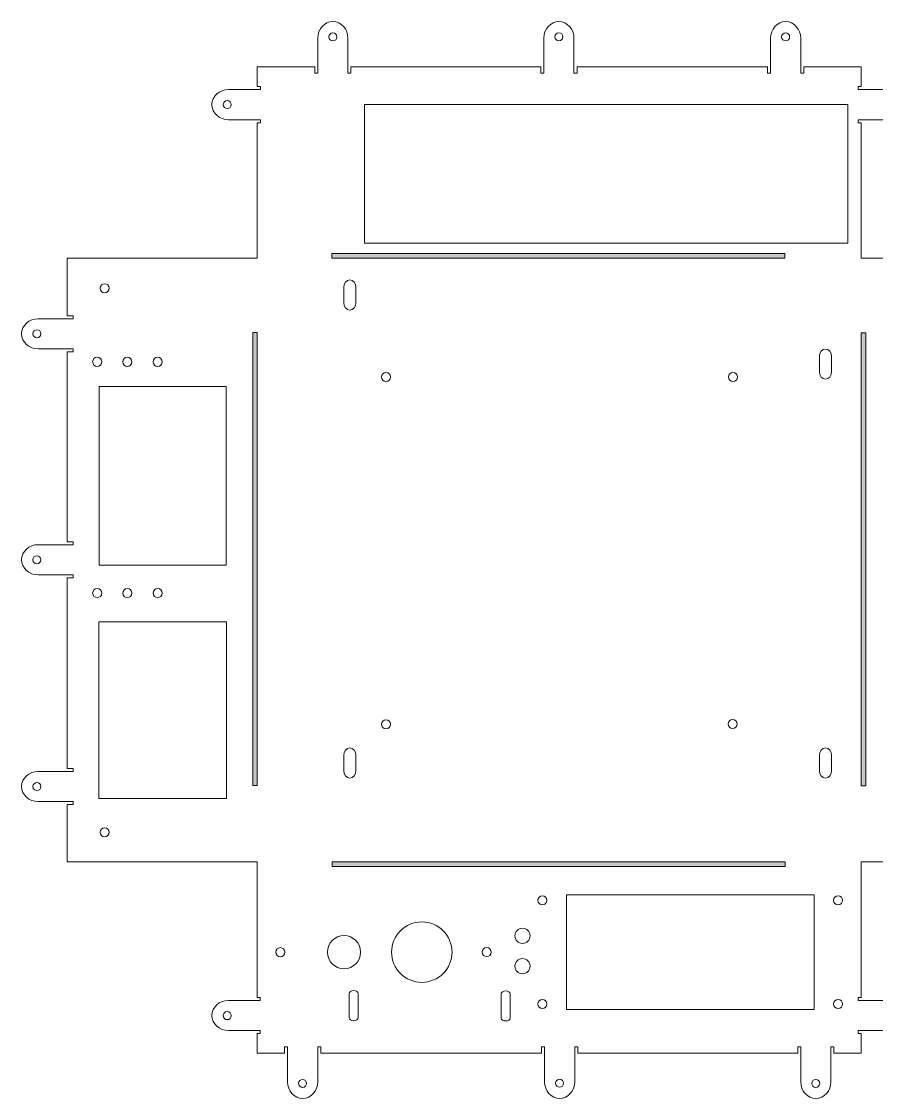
# Model space of a CAD drawing. Header units: inches. Extents: x 2 to 562, y -359 to -2.
# Drawn here: x 1.9 to 284.9, y -358.5 to -1.9 of the extents above; entities that cross this region are included whole.
import ezdxf

# ---------------------------------------------------------------- set-up
doc = ezdxf.new("R2010")
doc.units = ezdxf.units.IN
doc.header["$MEASUREMENT"] = 0
doc.layers.add('Layer 2', color=7, linetype='Continuous')

# ---------------------------------------------------------------- blocks, each defined once
blk = doc.blocks.new('block 2')
at = {"layer": 'Layer 2', "lineweight": 0}
blk.add_lwpolyline([(264.31, -291.06), (182.31, -291.06), (182.31, -329.06), (264.31, -329.06), (264.31, -291.06)], dxfattribs=at)
for points in [[(175.86, -292.9), (175.86, -292.07), (175.19, -291.4), (174.36, -291.4), (173.53, -291.4), (172.86, -292.07), (172.86, -292.9), (172.86, -293.73), (173.53, -294.4), (174.36, -294.4), (175.19, -294.4), (175.86, -293.73), (175.86, -292.9)], [(273.76, -292.9), (273.76, -292.07), (273.09, -291.4), (272.26, -291.4), (271.43, -291.4), (270.76, -292.07), (270.76, -292.9), (270.76, -293.73), (271.43, -294.4), (272.26, -294.4), (273.09, -294.4), (273.76, -293.73), (273.76, -292.9)], [(175.86, -327.21), (175.86, -326.38), (175.19, -325.71), (174.36, -325.71), (173.53, -325.71), (172.86, -326.38), (172.86, -327.21), (172.86, -328.04), (173.53, -328.71), (174.36, -328.71), (175.19, -328.71), (175.86, -328.04), (175.86, -327.21)], [(273.76, -327.21), (273.76, -326.38), (273.09, -325.71), (272.26, -325.71), (271.43, -325.71), (270.76, -326.38), (270.76, -327.21), (270.76, -328.04), (271.43, -328.71), (272.26, -328.71), (273.09, -328.71), (273.76, -328.04), (273.76, -327.21)]]:
    blk.add_open_spline(points, degree=3, knots=[0, 0, 0, 0, 1, 1, 1, 2, 2, 2, 3, 3, 3, 4, 4, 4, 4], dxfattribs=at)
blk = doc.blocks.new('block 3')
at = {"layer": 'Layer 2', "lineweight": 0}
for points in [[(28.43, -114.59), (28.43, -115.42), (27.76, -116.09), (26.93, -116.09), (26.1, -116.09), (25.43, -115.42), (25.43, -114.59), (25.43, -113.77), (26.1, -113.09), (26.93, -113.09), (27.76, -113.09), (28.43, -113.77), (28.43, -114.59)], [(28.43, -191.19), (28.43, -192.02), (27.76, -192.69), (26.93, -192.69), (26.1, -192.69), (25.43, -192.02), (25.43, -191.19), (25.43, -190.37), (26.1, -189.69), (26.93, -189.69), (27.76, -189.69), (28.43, -190.37), (28.43, -191.19)]]:
    blk.add_open_spline(points, degree=3, knots=[0, 0, 0, 0, 1, 1, 1, 2, 2, 2, 3, 3, 3, 4, 4, 4, 4], dxfattribs=at)
blk = doc.blocks.new('block 4')
at = {"layer": 'Layer 2', "lineweight": 0}
for points in [[(38.43, -114.59), (38.43, -115.42), (37.76, -116.09), (36.93, -116.09), (36.1, -116.09), (35.43, -115.42), (35.43, -114.59), (35.43, -113.77), (36.1, -113.09), (36.93, -113.09), (37.76, -113.09), (38.43, -113.77), (38.43, -114.59)], [(38.43, -191.19), (38.43, -192.02), (37.76, -192.69), (36.93, -192.69), (36.1, -192.69), (35.43, -192.02), (35.43, -191.19), (35.43, -190.37), (36.1, -189.69), (36.93, -189.69), (37.76, -189.69), (38.43, -190.37), (38.43, -191.19)]]:
    blk.add_open_spline(points, degree=3, knots=[0, 0, 0, 0, 1, 1, 1, 2, 2, 2, 3, 3, 3, 4, 4, 4, 4], dxfattribs=at)
blk = doc.blocks.new('block 5')
at = {"layer": 'Layer 2', "lineweight": 0}
for points in [[(48.43, -114.59), (48.43, -115.42), (47.76, -116.09), (46.93, -116.09), (46.1, -116.09), (45.43, -115.42), (45.43, -114.59), (45.43, -113.77), (46.1, -113.09), (46.93, -113.09), (47.76, -113.09), (48.43, -113.77), (48.43, -114.59)], [(48.43, -191.19), (48.43, -192.02), (47.76, -192.69), (46.93, -192.69), (46.1, -192.69), (45.43, -192.02), (45.43, -191.19), (45.43, -190.37), (46.1, -189.69), (46.93, -189.69), (47.76, -189.69), (48.43, -190.37), (48.43, -191.19)]]:
    blk.add_open_spline(points, degree=3, knots=[0, 0, 0, 0, 1, 1, 1, 2, 2, 2, 3, 3, 3, 4, 4, 4, 4], dxfattribs=at)

msp = doc.modelspace()

# ---------------------------------------------------------------- hatches: boundary and pattern name
at = {"layer": 'Layer 2', "true_color": 0xfefeff}
h = msp.add_hatch(color=7, dxfattribs=at)
h.dxf.hatch_style = 2
h.paths.add_polyline_path([(254.65, -80.23), (104.65, -80.23), (104.65, -78.73), (254.65, -78.73)])
h = msp.add_hatch(color=7, dxfattribs=at)
h.dxf.hatch_style = 2
h.paths.add_polyline_path([(78.45, -254.92), (78.45, -104.92), (79.95, -104.92), (79.95, -254.92)])
h = msp.add_hatch(color=7, dxfattribs=at)
h.dxf.hatch_style = 2
h.paths.add_polyline_path([(279.88, -255.03), (279.88, -105.03), (281.38, -105.03), (281.38, -255.03)])
h = msp.add_hatch(color=7, dxfattribs=at)
h.dxf.hatch_style = 2
h.paths.add_polyline_path([(254.71, -281.68), (104.71, -281.68), (104.71, -280.18), (254.71, -280.18)])

# ---------------------------------------------------------------- linework, layer by layer
at = {"layer": 'Layer 2', "lineweight": 0}
for points in [[(275.44, -75.33), (115.44, -75.33), (115.44, -29.33), (275.44, -29.33), (275.44, -75.33)], [(254.65, -80.23), (104.65, -80.23), (104.65, -78.73), (254.65, -78.73), (254.65, -80.23)], [(78.45, -254.92), (78.45, -104.92), (79.95, -104.92), (79.95, -254.92), (78.45, -254.92)], [(279.88, -255.03), (279.88, -105.03), (281.38, -105.03), (281.38, -255.03), (279.88, -255.03)], [(69.63, -181.97), (27.63, -181.97), (27.63, -122.71), (69.63, -122.71), (69.63, -181.97)], [(69.79, -259.23), (27.46, -259.23), (27.46, -200.67), (69.79, -200.67), (69.79, -259.23)], [(254.71, -281.68), (104.71, -281.68), (104.71, -280.18), (254.71, -280.18), (254.71, -281.68)]]:
    msp.add_lwpolyline(points, dxfattribs=at)
for points, knots in [([(561.76, -280.24), (561.76, -280.24), (561.76, -80.24), (561.76, -80.24), (561.76, -80.24), (364.24, -80.24), (364.24, -80.24), (364.24, -80.24), (364.24, -80.21), (364.24, -80.21), (364.24, -80.21), (342.91, -80.21), (342.91, -80.21), (342.91, -80.21), (342.91, -80.21), (342.91, -80.21), (342.91, -80.21), (279.92, -80.21), (279.92, -80.21), (279.92, -80.21), (279.92, -79.95), (279.92, -79.95), (279.92, -79.95), (279.92, -79.92), (279.92, -79.92), (279.92, -79.92), (279.92, -35.42), (279.92, -35.42), (279.92, -35.42), (278.92, -35.42), (278.92, -35.42), (278.92, -35.42), (278.92, -34.42), (278.92, -34.42), (278.92, -34.42), (279.92, -34.42), (279.92, -34.42), (279.92, -34.42), (279.92, -34.42), (279.92, -34.42), (279.92, -34.42), (289.41, -34.42), (289.41, -34.42), (292.46, -34.42), (294.92, -32.19), (294.92, -29.42), (294.92, -26.66), (292.46, -24.42), (289.41, -24.42), (289.41, -24.42), (280.14, -24.42), (280.14, -24.42), (280.14, -24.42), (280.14, -24.43), (280.14, -24.43), (280.14, -24.43), (278.92, -24.43), (278.92, -24.43), (278.92, -24.43), (278.92, -23.43), (278.92, -23.43), (278.92, -23.43), (279.92, -23.43), (279.92, -23.43), (279.92, -23.43), (279.92, -16.95), (279.92, -16.95), (279.92, -16.95), (260.88, -16.95), (260.88, -16.95), (260.88, -16.95), (260.88, -19.04), (260.88, -19.04), (260.88, -19.04), (259.88, -19.04), (259.88, -19.04), (259.88, -19.04), (259.88, -16.95), (259.88, -16.95), (259.88, -16.95), (259.88, -16.92), (259.88, -16.92), (259.88, -16.92), (259.88, -7.47), (259.88, -7.47), (259.88, -4.42), (257.64, -1.94), (254.88, -1.94), (252.12, -1.94), (249.88, -4.42), (249.88, -7.47), (249.88, -7.47), (249.88, -16.95), (249.88, -16.95), (249.88, -16.95), (249.88, -16.95), (249.88, -16.95), (249.88, -16.95), (249.88, -18.98), (249.88, -18.98), (249.88, -18.98), (248.88, -18.98), (248.88, -18.98), (248.88, -18.98), (248.88, -16.95), (248.88, -16.95), (248.88, -16.95), (185.8, -16.95), (185.8, -16.95), (185.8, -16.95), (185.8, -18.97), (185.8, -18.97), (185.8, -18.97), (184.8, -18.97), (184.8, -18.97), (184.8, -18.97), (184.8, -16.95), (184.8, -16.95), (184.8, -16.95), (184.8, -16.92), (184.8, -16.92), (184.8, -16.92), (184.8, -7.46), (184.8, -7.46), (184.8, -4.39), (182.56, -1.91), (179.8, -1.91), (177.04, -1.91), (174.8, -4.39), (174.8, -7.46), (174.8, -7.46), (174.8, -16.95), (174.8, -16.95), (174.8, -16.95), (174.79, -16.95), (174.79, -16.95), (174.79, -16.95), (174.79, -18.99), (174.79, -18.99), (174.79, -18.99), (173.79, -18.99), (173.79, -18.99), (173.79, -18.99), (173.79, -16.95), (173.79, -16.95), (173.79, -16.95), (110.96, -16.95), (110.96, -16.95), (110.96, -16.95), (110.96, -19), (110.96, -19), (110.96, -19), (109.96, -19), (109.96, -19), (109.96, -19), (109.96, -16.95), (109.96, -16.95), (109.96, -16.95), (109.96, -16.95), (109.96, -16.95), (109.96, -16.95), (109.96, -7.46), (109.96, -7.46), (109.96, -4.41), (107.73, -1.94), (104.96, -1.94), (102.2, -1.94), (99.96, -4.41), (99.96, -7.46), (99.96, -7.46), (99.96, -16.94), (99.96, -16.94), (99.96, -16.94), (99.97, -16.94), (99.97, -16.94), (99.97, -16.94), (99.97, -19), (99.97, -19), (99.97, -19), (98.97, -19), (98.97, -19), (98.97, -19), (98.97, -16.95), (98.97, -16.95), (98.97, -16.95), (79.92, -16.95), (79.92, -16.95), (79.92, -16.95), (79.92, -23.41), (79.92, -23.41), (79.92, -23.41), (80.99, -23.41), (80.99, -23.41), (80.99, -23.41), (80.99, -24.41), (80.99, -24.41), (80.99, -24.41), (79.92, -24.41), (79.92, -24.41), (79.92, -24.41), (79.92, -24.41), (79.92, -24.41), (79.92, -24.41), (70.44, -24.41), (70.44, -24.41), (67.4, -24.41), (64.94, -26.65), (64.94, -29.41), (64.94, -32.18), (67.4, -34.41), (70.44, -34.41), (70.44, -34.41), (79.92, -34.41), (79.92, -34.41), (79.92, -34.41), (79.92, -34.42), (79.92, -34.42), (79.92, -34.42), (80.99, -34.42), (80.99, -34.42), (80.99, -34.42), (80.99, -35.42), (80.99, -35.42), (80.99, -35.42), (79.92, -35.42), (79.92, -35.42), (79.92, -35.42), (79.92, -79.95), (79.92, -79.95), (79.92, -79.95), (79.92, -79.95), (79.92, -79.95), (79.92, -79.95), (79.92, -80.21), (79.92, -80.21), (79.92, -80.21), (16.95, -80.21), (16.95, -80.21), (16.95, -80.21), (16.95, -99.31), (16.95, -99.31), (16.95, -99.31), (19, -99.31), (19, -99.31), (19, -99.31), (19, -100.31), (19, -100.31), (19, -100.31), (16.93, -100.31), (16.93, -100.31), (16.93, -100.31), (16.93, -100.31), (16.93, -100.31), (16.93, -100.31), (7.43, -100.31), (7.43, -100.31), (4.38, -100.31), (1.91, -102.54), (1.91, -105.31), (1.91, -108.07), (4.38, -110.3), (7.43, -110.3), (7.43, -110.3), (16.95, -110.3), (16.95, -110.3), (16.95, -110.3), (16.95, -110.31), (16.95, -110.31), (16.95, -110.31), (19.02, -110.31), (19.02, -110.31), (19.02, -110.31), (19.02, -111.31), (19.02, -111.31), (19.02, -111.31), (16.95, -111.31), (16.95, -111.31), (16.95, -111.31), (16.95, -174.15), (16.95, -174.15), (16.95, -174.15), (19.02, -174.15), (19.02, -174.15), (19.02, -174.15), (19.02, -175.15), (19.02, -175.15), (19.02, -175.15), (16.9, -175.15), (16.9, -175.15), (16.9, -175.15), (16.9, -175.14), (16.9, -175.14), (16.9, -175.14), (7.41, -175.14), (7.41, -175.14), (4.36, -175.14), (1.88, -177.38), (1.88, -180.14), (1.88, -182.9), (4.36, -185.14), (7.41, -185.14), (7.41, -185.14), (16.9, -185.14), (16.9, -185.14), (16.9, -185.14), (16.95, -185.14), (16.95, -185.14), (16.95, -185.14), (19.02, -185.14), (19.02, -185.14), (19.02, -185.14), (19.02, -186.14), (19.02, -186.14), (19.02, -186.14), (16.95, -186.14), (16.95, -186.14), (16.95, -186.14), (16.95, -249.23), (16.95, -249.23), (16.95, -249.23), (19.02, -249.23), (19.02, -249.23), (19.02, -249.23), (19.02, -250.23), (19.02, -250.23), (19.02, -250.23), (16.86, -250.23), (16.86, -250.23), (16.86, -250.23), (16.86, -250.22), (16.86, -250.22), (16.86, -250.22), (7.44, -250.22), (7.44, -250.22), (4.38, -250.22), (1.91, -252.46), (1.91, -255.22), (1.91, -257.99), (4.38, -260.22), (7.44, -260.22), (7.44, -260.22), (16.95, -260.22), (16.95, -260.22), (16.95, -260.22), (19, -260.22), (19, -260.22), (19, -260.22), (19, -261.22), (19, -261.22), (19, -261.22), (16.95, -261.22), (16.95, -261.22), (16.95, -261.22), (16.95, -280.21), (16.95, -280.21), (16.95, -280.21), (79.92, -280.21), (79.92, -280.21), (79.92, -280.21), (79.92, -280.5), (79.92, -280.5), (79.92, -280.5), (79.92, -325.03), (79.92, -325.03), (79.92, -325.03), (80.92, -325.03), (80.92, -325.03), (80.92, -325.03), (80.92, -326.03), (80.92, -326.03), (80.92, -326.03), (79.92, -326.03), (79.92, -326.03), (79.92, -326.03), (79.92, -326.03), (79.92, -326.03), (79.92, -326.03), (70.44, -326.03), (70.44, -326.03), (67.38, -326.03), (64.91, -328.27), (64.91, -331.03), (64.91, -333.79), (67.38, -336.03), (70.44, -336.03), (70.44, -336.03), (79.91, -336.03), (79.91, -336.03), (79.91, -336.03), (79.91, -336.03), (79.91, -336.03), (79.91, -336.03), (80.91, -336.03), (80.91, -336.03), (80.91, -336.03), (80.91, -337.03), (80.91, -337.03), (80.91, -337.03), (79.92, -337.03), (79.92, -337.03), (79.92, -337.03), (79.92, -343.5), (79.92, -343.5), (79.92, -343.5), (88.95, -343.5), (88.95, -343.5), (88.95, -343.5), (88.95, -341.45), (88.95, -341.45), (88.95, -341.45), (89.95, -341.45), (89.95, -341.45), (89.95, -341.45), (89.95, -343.5), (89.95, -343.5), (89.95, -343.5), (89.95, -343.62), (89.95, -343.62), (89.95, -343.62), (89.95, -352.99), (89.95, -352.99), (89.95, -356.04), (92.19, -358.51), (94.95, -358.51), (97.71, -358.51), (99.95, -356.04), (99.95, -352.99), (99.95, -352.99), (99.95, -343.64), (99.95, -343.64), (99.95, -343.64), (99.95, -343.64), (99.95, -343.64), (99.95, -343.64), (99.95, -341.45), (99.95, -341.45), (99.95, -341.45), (100.95, -341.45), (100.95, -341.45), (100.95, -341.45), (100.95, -343.5), (100.95, -343.5), (100.95, -343.5), (174.03, -343.5), (174.03, -343.5), (174.03, -343.5), (174.03, -341.41), (174.03, -341.41), (174.03, -341.41), (175.03, -341.41), (175.03, -341.41), (175.03, -341.41), (175.03, -343.5), (175.03, -343.5), (175.03, -343.5), (175.03, -343.6), (175.03, -343.6), (175.03, -343.6), (175.03, -352.98), (175.03, -352.98), (175.03, -356.01), (177.27, -358.48), (180.03, -358.48), (182.8, -358.48), (185.03, -356.01), (185.03, -352.98), (185.03, -352.98), (185.03, -343.55), (185.03, -343.55), (185.03, -343.55), (185.03, -343.55), (185.03, -343.55), (185.03, -343.55), (185.03, -341.45), (185.03, -341.45), (185.03, -341.45), (186.03, -341.45), (186.03, -341.45), (186.03, -341.45), (186.03, -343.5), (186.03, -343.5), (186.03, -343.5), (258.87, -343.5), (258.87, -343.5), (258.87, -343.5), (258.87, -341.45), (258.87, -341.45), (258.87, -341.45), (259.87, -341.45), (259.87, -341.45), (259.87, -341.45), (259.87, -343.5), (259.87, -343.5), (259.87, -343.5), (259.87, -343.5), (259.87, -343.5), (259.87, -343.5), (259.87, -352.99), (259.87, -352.99), (259.87, -356.04), (262.11, -358.51), (264.87, -358.51), (267.63, -358.51), (269.87, -356.04), (269.87, -352.99), (269.87, -352.99), (269.87, -343.52), (269.87, -343.52), (269.87, -343.52), (269.87, -343.52), (269.87, -343.52), (269.87, -343.52), (269.87, -341.44), (269.87, -341.44), (269.87, -341.44), (270.87, -341.44), (270.87, -341.44), (270.87, -341.44), (270.87, -343.5), (270.87, -343.5), (270.87, -343.5), (279.92, -343.5), (279.92, -343.5), (279.92, -343.5), (279.92, -337.04), (279.92, -337.04), (279.92, -337.04), (278.92, -337.04), (278.92, -337.04), (278.92, -337.04), (278.92, -336.04), (278.92, -336.04), (278.92, -336.04), (279.92, -336.04), (279.92, -336.04), (279.92, -336.04), (279.92, -336.04), (279.92, -336.04), (279.92, -336.04), (289.4, -336.04), (289.4, -336.04), (292.43, -336.04), (294.9, -333.8), (294.9, -331.04), (294.9, -328.28), (292.43, -326.04), (289.4, -326.04), (289.4, -326.04), (279.92, -326.04), (279.92, -326.04), (279.92, -326.04), (279.92, -326.03), (279.92, -326.03), (279.92, -326.03), (278.91, -326.03), (278.91, -326.03), (278.91, -326.03), (278.91, -325.04), (278.91, -325.04), (278.91, -325.04), (279.92, -325.04), (279.92, -325.04), (279.92, -325.04), (279.92, -280.5), (279.92, -280.5), (279.92, -280.5), (279.92, -280.5), (279.92, -280.5), (279.92, -280.5), (279.92, -280.21), (279.92, -280.21), (279.92, -280.21), (342.91, -280.21), (342.91, -280.21), (342.91, -280.21), (342.91, -261.22), (342.91, -261.22), (342.91, -261.22), (340.87, -261.22), (340.87, -261.22), (340.87, -261.22), (340.87, -260.22), (340.87, -260.22), (340.87, -260.22), (342.91, -260.22), (342.91, -260.22), (342.91, -260.22), (342.93, -260.22), (342.93, -260.22), (342.93, -260.22), (352.39, -260.22), (352.39, -260.22), (355.43, -260.22), (357.89, -257.99), (357.89, -255.22), (357.89, -252.46), (355.43, -250.22), (352.39, -250.22), (352.39, -250.22), (342.92, -250.22), (342.92, -250.22), (342.92, -250.22), (342.92, -250.23), (342.92, -250.23), (342.92, -250.23), (340.86, -250.23), (340.86, -250.23), (340.86, -250.23), (340.86, -249.23), (340.86, -249.23), (340.86, -249.23), (342.91, -249.23), (342.91, -249.23), (342.91, -249.23), (342.91, -186.14), (342.91, -186.14), (342.91, -186.14), (340.86, -186.14), (340.86, -186.14), (340.86, -186.14), (340.86, -185.14), (340.86, -185.14), (340.86, -185.14), (342.91, -185.14), (342.91, -185.14), (342.91, -185.14), (342.96, -185.14), (342.96, -185.14), (342.96, -185.14), (352.41, -185.14), (352.41, -185.14), (355.46, -185.14), (357.92, -182.9), (357.92, -180.14), (357.92, -177.38), (355.46, -175.14), (352.41, -175.14), (352.41, -175.14), (342.96, -175.14), (342.96, -175.14), (342.96, -175.14), (342.96, -175.15), (342.96, -175.15), (342.96, -175.15), (340.85, -175.15), (340.85, -175.15), (340.85, -175.15), (340.85, -174.15), (340.85, -174.15), (340.85, -174.15), (342.91, -174.15), (342.91, -174.15), (342.91, -174.15), (342.91, -111.31), (342.91, -111.31), (342.91, -111.31), (340.86, -111.31), (340.86, -111.31), (340.86, -111.31), (340.86, -110.31), (340.86, -110.31), (340.86, -110.31), (342.91, -110.31), (342.91, -110.31), (342.91, -110.31), (342.91, -110.3), (342.91, -110.3), (342.91, -110.3), (352.4, -110.3), (352.4, -110.3), (355.43, -110.3), (357.9, -108.07), (357.9, -105.3), (357.9, -102.54), (355.43, -100.3), (352.4, -100.3), (352.4, -100.3), (342.91, -100.3), (342.91, -100.3), (342.91, -100.3), (342.91, -100.3), (342.91, -100.3), (342.91, -100.3), (340.85, -100.3), (340.85, -100.3), (340.85, -100.3), (340.85, -99.3), (340.85, -99.3), (340.85, -99.3), (342.91, -99.3), (342.91, -99.3), (342.91, -99.3), (342.91, -81.71), (342.91, -81.71), (342.91, -81.71), (361.76, -81.71), (361.76, -81.71), (361.76, -81.71), (361.76, -278.91), (361.76, -278.91), (361.76, -278.91), (361.75, -278.91), (361.75, -278.91), (361.75, -278.91), (361.75, -281.99), (361.75, -281.99), (361.75, -281.99), (361.75, -281.99), (361.75, -281.99), (361.75, -281.99), (361.75, -285.98), (361.75, -285.98), (361.75, -285.98), (362.74, -285.98), (362.74, -285.98), (362.74, -285.98), (362.74, -286.98), (362.74, -286.98), (362.74, -286.98), (361.75, -286.98), (361.75, -286.98), (361.75, -286.98), (361.75, -286.98), (361.75, -286.98), (361.75, -286.98), (352.28, -286.98), (352.28, -286.98), (349.22, -286.98), (346.74, -289.22), (346.74, -291.98), (346.74, -294.74), (349.22, -296.98), (352.28, -296.98), (352.28, -296.98), (361.75, -296.98), (361.75, -296.98), (361.75, -296.98), (361.75, -296.98), (361.75, -296.98), (361.75, -296.98), (362.74, -296.98), (362.74, -296.98), (362.74, -296.98), (362.74, -297.98), (362.74, -297.98), (362.74, -297.98), (361.75, -297.98), (361.75, -297.98), (361.75, -297.98), (361.75, -301.99), (361.75, -301.99), (361.75, -301.99), (381.72, -301.99), (381.72, -301.99), (381.72, -301.99), (381.75, -301.99), (381.75, -301.99), (381.75, -301.99), (430.14, -301.99), (430.14, -301.99), (430.14, -301.99), (430.22, -301.99), (430.22, -301.99), (430.22, -301.99), (450.14, -301.99), (450.14, -301.99), (450.14, -301.99), (450.14, -297.99), (450.14, -297.99), (450.14, -297.99), (449.15, -297.99), (449.15, -297.99), (449.15, -297.99), (449.15, -296.99), (449.15, -296.99), (449.15, -296.99), (450.14, -296.99), (450.14, -296.99), (450.14, -296.99), (450.14, -296.99), (450.14, -296.99), (450.14, -296.99), (459.63, -296.99), (459.63, -296.99), (462.67, -296.99), (465.13, -294.75), (465.13, -291.99), (465.13, -289.23), (462.67, -286.99), (459.63, -286.99), (459.63, -286.99), (450.24, -286.99), (450.24, -286.99), (450.24, -286.99), (450.24, -287), (450.24, -287), (450.24, -287), (449.14, -287), (449.14, -287), (449.14, -287), (449.14, -286), (449.14, -286), (449.14, -286), (450.14, -286), (450.14, -286), (450.14, -286), (450.14, -281.99), (450.14, -281.99), (450.14, -281.99), (430.22, -281.99), (430.22, -281.99), (430.22, -281.99), (430.14, -281.99), (430.14, -281.99), (430.14, -281.99), (381.75, -281.99), (381.75, -281.99), (381.75, -281.99), (381.72, -281.99), (381.72, -281.99), (381.72, -281.99), (363.25, -281.99), (363.25, -281.99), (363.25, -281.99), (363.25, -280.24), (363.25, -280.24), (363.25, -280.24), (381.8, -280.24), (381.8, -280.24), (381.8, -280.24), (381.8, -270.57), (381.8, -270.57), (381.8, -270.57), (456.98, -270.57), (456.98, -270.57), (456.98, -270.57), (456.98, -280.24), (456.98, -280.24), (456.98, -280.24), (561.76, -280.24), (561.76, -280.24)], [0, 0, 0, 0, 1, 1, 1, 2, 2, 2, 3, 3, 3, 4, 4, 4, 5, 5, 5, 6, 6, 6, 7, 7, 7, 8, 8, 8, 9, 9, 9, 10, 10, 10, 11, 11, 11, 12, 12, 12, 13, 13, 13, 14, 14, 14, 15, 15, 15, 16, 16, 16, 17, 17, 17, 18, 18, 18, 19, 19, 19, 20, 20, 20, 21, 21, 21, 22, 22, 22, 23, 23, 23, 24, 24, 24, 25, 25, 25, 26, 26, 26, 27, 27, 27, 28, 28, 28, 29, 29, 29, 30, 30, 30, 31, 31, 31, 32, 32, 32, 33, 33, 33, 34, 34, 34, 35, 35, 35, 36, 36, 36, 37, 37, 37, 38, 38, 38, 39, 39, 39, 40, 40, 40, 41, 41, 41, 42, 42, 42, 43, 43, 43, 44, 44, 44, 45, 45, 45, 46, 46, 46, 47, 47, 47, 48, 48, 48, 49, 49, 49, 50, 50, 50, 51, 51, 51, 52, 52, 52, 53, 53, 53, 54, 54, 54, 55, 55, 55, 56, 56, 56, 57, 57, 57, 58, 58, 58, 59, 59, 59, 60, 60, 60, 61, 61, 61, 62, 62, 62, 63, 63, 63, 64, 64, 64, 65, 65, 65, 66, 66, 66, 67, 67, 67, 68, 68, 68, 69, 69, 69, 70, 70, 70, 71, 71, 71, 72, 72, 72, 73, 73, 73, 74, 74, 74, 75, 75, 75, 76, 76, 76, 77, 77, 77, 78, 78, 78, 79, 79, 79, 80, 80, 80, 81, 81, 81, 82, 82, 82, 83, 83, 83, 84, 84, 84, 85, 85, 85, 86, 86, 86, 87, 87, 87, 88, 88, 88, 89, 89, 89, 90, 90, 90, 91, 91, 91, 92, 92, 92, 93, 93, 93, 94, 94, 94, 95, 95, 95, 96, 96, 96, 97, 97, 97, 98, 98, 98, 99, 99, 99, 100, 100, 100, 101, 101, 101, 102, 102, 102, 103, 103, 103, 104, 104, 104, 105, 105, 105, 106, 106, 106, 107, 107, 107, 108, 108, 108, 109, 109, 109, 110, 110, 110, 111, 111, 111, 112, 112, 112, 113, 113, 113, 114, 114, 114, 115, 115, 115, 116, 116, 116, 117, 117, 117, 118, 118, 118, 119, 119, 119, 120, 120, 120, 121, 121, 121, 122, 122, 122, 123, 123, 123, 124, 124, 124, 125, 125, 125, 126, 126, 126, 127, 127, 127, 128, 128, 128, 129, 129, 129, 130, 130, 130, 131, 131, 131, 132, 132, 132, 133, 133, 133, 134, 134, 134, 135, 135, 135, 136, 136, 136, 137, 137, 137, 138, 138, 138, 139, 139, 139, 140, 140, 140, 141, 141, 141, 142, 142, 142, 143, 143, 143, 144, 144, 144, 145, 145, 145, 146, 146, 146, 147, 147, 147, 148, 148, 148, 149, 149, 149, 150, 150, 150, 151, 151, 151, 152, 152, 152, 153, 153, 153, 154, 154, 154, 155, 155, 155, 156, 156, 156, 157, 157, 157, 158, 158, 158, 159, 159, 159, 160, 160, 160, 161, 161, 161, 162, 162, 162, 163, 163, 163, 164, 164, 164, 165, 165, 165, 166, 166, 166, 167, 167, 167, 168, 168, 168, 169, 169, 169, 170, 170, 170, 171, 171, 171, 172, 172, 172, 173, 173, 173, 174, 174, 174, 175, 175, 175, 176, 176, 176, 177, 177, 177, 178, 178, 178, 179, 179, 179, 180, 180, 180, 181, 181, 181, 182, 182, 182, 183, 183, 183, 184, 184, 184, 185, 185, 185, 186, 186, 186, 187, 187, 187, 188, 188, 188, 189, 189, 189, 190, 190, 190, 191, 191, 191, 192, 192, 192, 193, 193, 193, 194, 194, 194, 195, 195, 195, 196, 196, 196, 197, 197, 197, 198, 198, 198, 199, 199, 199, 200, 200, 200, 201, 201, 201, 202, 202, 202, 203, 203, 203, 204, 204, 204, 205, 205, 205, 206, 206, 206, 207, 207, 207, 208, 208, 208, 209, 209, 209, 210, 210, 210, 211, 211, 211, 212, 212, 212, 213, 213, 213, 214, 214, 214, 215, 215, 215, 216, 216, 216, 217, 217, 217, 218, 218, 218, 219, 219, 219, 220, 220, 220, 221, 221, 221, 222, 222, 222, 223, 223, 223, 224, 224, 224, 225, 225, 225, 226, 226, 226, 227, 227, 227, 228, 228, 228, 229, 229, 229, 230, 230, 230, 231, 231, 231, 232, 232, 232, 233, 233, 233, 234, 234, 234, 235, 235, 235, 236, 236, 236, 237, 237, 237, 238, 238, 238, 239, 239, 239, 240, 240, 240, 241, 241, 241, 242, 242, 242, 243, 243, 243, 244, 244, 244, 245, 245, 245, 246, 246, 246, 247, 247, 247, 248, 248, 248, 249, 249, 249, 250, 250, 250, 251, 251, 251, 252, 252, 252, 253, 253, 253, 254, 254, 254, 255, 255, 255, 256, 256, 256, 257, 257, 257, 258, 258, 258, 259, 259, 259, 260, 260, 260, 261, 261, 261, 262, 262, 262, 263, 263, 263, 264, 264, 264, 265, 265, 265, 266, 266, 266, 267, 267, 267, 268, 268, 268, 269, 269, 269, 270, 270, 270, 271, 271, 271, 272, 272, 272, 273, 273, 273, 274, 274, 274, 275, 275, 275, 276, 276, 276, 277, 277, 277, 278, 278, 278, 279, 279, 279, 280, 280, 280, 280]), ([(104.96, -5.67), (105.7, -5.67), (106.29, -6.26), (106.29, -6.99), (106.29, -6.99), (106.29, -6.99), (106.29, -6.99), (106.29, -7.73), (105.7, -8.32), (104.96, -8.32), (104.96, -8.32), (104.96, -8.32), (104.96, -8.32), (104.23, -8.32), (103.64, -7.73), (103.64, -6.99), (103.64, -6.99), (103.64, -6.99), (103.64, -6.99), (103.64, -6.26), (104.23, -5.67), (104.96, -5.67), (104.96, -5.67), (104.96, -5.67), (104.96, -5.67)], [0, 0, 0, 0, 1, 1, 1, 2, 2, 2, 3, 3, 3, 4, 4, 4, 5, 5, 5, 6, 6, 6, 7, 7, 7, 8, 8, 8, 8]), ([(179.8, -5.64), (180.53, -5.64), (181.12, -6.23), (181.12, -6.97), (181.12, -6.97), (181.12, -6.97), (181.12, -6.97), (181.12, -7.7), (180.53, -8.29), (179.8, -8.29), (179.8, -8.29), (179.8, -8.29), (179.8, -8.29), (179.07, -8.29), (178.47, -7.7), (178.47, -6.97), (178.47, -6.97), (178.47, -6.97), (178.47, -6.97), (178.47, -6.23), (179.07, -5.64), (179.8, -5.64), (179.8, -5.64), (179.8, -5.64), (179.8, -5.64)], [0, 0, 0, 0, 1, 1, 1, 2, 2, 2, 3, 3, 3, 4, 4, 4, 5, 5, 5, 6, 6, 6, 7, 7, 7, 8, 8, 8, 8]), ([(254.88, -5.67), (255.61, -5.67), (256.21, -6.26), (256.21, -6.99), (256.21, -6.99), (256.21, -6.99), (256.21, -6.99), (256.21, -7.73), (255.61, -8.32), (254.88, -8.32), (254.88, -8.32), (254.88, -8.32), (254.88, -8.32), (254.15, -8.32), (253.56, -7.73), (253.56, -6.99), (253.56, -6.99), (253.56, -6.99), (253.56, -6.99), (253.56, -6.26), (254.15, -5.67), (254.88, -5.67), (254.88, -5.67), (254.88, -5.67), (254.88, -5.67)], [0, 0, 0, 0, 1, 1, 1, 2, 2, 2, 3, 3, 3, 4, 4, 4, 5, 5, 5, 6, 6, 6, 7, 7, 7, 8, 8, 8, 8]), ([(68.67, -29.41), (68.67, -28.68), (69.26, -28.09), (69.99, -28.09), (69.99, -28.09), (69.99, -28.09), (69.99, -28.09), (70.73, -28.09), (71.32, -28.68), (71.32, -29.41), (71.32, -29.41), (71.32, -29.41), (71.32, -29.41), (71.32, -30.15), (70.73, -30.74), (69.99, -30.74), (69.99, -30.74), (69.99, -30.74), (69.99, -30.74), (69.26, -30.74), (68.67, -30.15), (68.67, -29.41), (68.67, -29.41), (68.67, -29.41), (68.67, -29.41)], [0, 0, 0, 0, 1, 1, 1, 2, 2, 2, 3, 3, 3, 4, 4, 4, 5, 5, 5, 6, 6, 6, 7, 7, 7, 8, 8, 8, 8]), ([(27.9, -90.21), (27.9, -91.04), (28.57, -91.71), (29.4, -91.71), (30.23, -91.71), (30.9, -91.04), (30.9, -90.21), (30.9, -89.38), (30.23, -88.71), (29.4, -88.71), (28.57, -88.71), (27.9, -89.38), (27.9, -90.21)], [0, 0, 0, 0, 1, 1, 1, 2, 2, 2, 3, 3, 3, 4, 4, 4, 4]), ([(112.6, -95.02), (112.6, -96.38), (111.7, -97.49), (110.6, -97.49), (110.6, -97.49), (110.6, -97.49), (110.6, -97.49), (109.49, -97.49), (108.6, -96.38), (108.6, -95.02), (108.6, -95.02), (108.6, -89.95), (108.6, -89.95), (108.6, -88.59), (109.49, -87.49), (110.6, -87.49), (110.6, -87.49), (110.6, -87.49), (110.6, -87.49), (111.7, -87.49), (112.6, -88.59), (112.6, -89.95), (112.6, -89.95), (112.6, -95.02), (112.6, -95.02)], [0, 0, 0, 0, 1, 1, 1, 2, 2, 2, 3, 3, 3, 4, 4, 4, 5, 5, 5, 6, 6, 6, 7, 7, 7, 8, 8, 8, 8]), ([(5.64, -105.3), (5.64, -104.57), (6.23, -103.98), (6.97, -103.98), (6.97, -103.98), (6.97, -103.98), (6.97, -103.98), (7.7, -103.98), (8.29, -104.57), (8.29, -105.3), (8.29, -105.3), (8.29, -105.3), (8.29, -105.3), (8.29, -106.04), (7.7, -106.63), (6.97, -106.63), (6.97, -106.63), (6.97, -106.63), (6.97, -106.63), (6.23, -106.63), (5.64, -106.04), (5.64, -105.3), (5.64, -105.3), (5.64, -105.3), (5.64, -105.3)], [0, 0, 0, 0, 1, 1, 1, 2, 2, 2, 3, 3, 3, 4, 4, 4, 5, 5, 5, 6, 6, 6, 7, 7, 7, 8, 8, 8, 8]), ([(270.09, -117.88), (270.09, -119.24), (269.19, -120.35), (268.09, -120.35), (268.09, -120.35), (268.09, -120.35), (268.09, -120.35), (266.98, -120.35), (266.09, -119.24), (266.09, -117.88), (266.09, -117.88), (266.09, -112.81), (266.09, -112.81), (266.09, -111.45), (266.98, -110.35), (268.09, -110.35), (268.09, -110.35), (268.09, -110.35), (268.09, -110.35), (269.19, -110.35), (270.09, -111.45), (270.09, -112.81), (270.09, -112.81), (270.09, -117.88), (270.09, -117.88)], [0, 0, 0, 0, 1, 1, 1, 2, 2, 2, 3, 3, 3, 4, 4, 4, 5, 5, 5, 6, 6, 6, 7, 7, 7, 8, 8, 8, 8]), ([(124.03, -119.59), (124.03, -120.42), (123.36, -121.09), (122.53, -121.09), (121.7, -121.09), (121.03, -120.42), (121.03, -119.59), (121.03, -118.76), (121.7, -118.09), (122.53, -118.09), (123.36, -118.09), (124.03, -118.76), (124.03, -119.59)], [0, 0, 0, 0, 1, 1, 1, 2, 2, 2, 3, 3, 3, 4, 4, 4, 4]), ([(238.92, -119.59), (238.92, -120.42), (238.25, -121.09), (237.42, -121.09), (236.59, -121.09), (235.92, -120.42), (235.92, -119.59), (235.92, -118.76), (236.59, -118.09), (237.42, -118.09), (238.25, -118.09), (238.92, -118.76), (238.92, -119.59)], [0, 0, 0, 0, 1, 1, 1, 2, 2, 2, 3, 3, 3, 4, 4, 4, 4]), ([(5.61, -180.14), (5.61, -179.41), (6.21, -178.82), (6.94, -178.82), (6.94, -178.82), (6.94, -178.82), (6.94, -178.82), (7.67, -178.82), (8.26, -179.41), (8.26, -180.14), (8.26, -180.14), (8.26, -180.14), (8.26, -180.14), (8.26, -180.87), (7.67, -181.47), (6.94, -181.47), (6.94, -181.47), (6.94, -181.47), (6.94, -181.47), (6.21, -181.47), (5.61, -180.87), (5.61, -180.14), (5.61, -180.14), (5.61, -180.14), (5.61, -180.14)], [0, 0, 0, 0, 1, 1, 1, 2, 2, 2, 3, 3, 3, 4, 4, 4, 5, 5, 5, 6, 6, 6, 7, 7, 7, 8, 8, 8, 8]), ([(124.03, -234.6), (124.03, -235.43), (123.36, -236.1), (122.53, -236.1), (121.7, -236.1), (121.03, -235.43), (121.03, -234.6), (121.03, -233.77), (121.7, -233.1), (122.53, -233.1), (123.36, -233.1), (124.03, -233.77), (124.03, -234.6)], [0, 0, 0, 0, 1, 1, 1, 2, 2, 2, 3, 3, 3, 4, 4, 4, 4]), ([(238.8, -234.48), (238.8, -235.31), (238.13, -235.98), (237.3, -235.98), (236.47, -235.98), (235.8, -235.31), (235.8, -234.48), (235.8, -233.65), (236.47, -232.98), (237.3, -232.98), (238.13, -232.98), (238.8, -233.65), (238.8, -234.48)], [0, 0, 0, 0, 1, 1, 1, 2, 2, 2, 3, 3, 3, 4, 4, 4, 4]), ([(112.6, -249.96), (112.6, -251.32), (111.7, -252.43), (110.6, -252.43), (110.6, -252.43), (110.6, -252.43), (110.6, -252.43), (109.49, -252.43), (108.6, -251.32), (108.6, -249.96), (108.6, -249.96), (108.6, -244.89), (108.6, -244.89), (108.6, -243.53), (109.49, -242.43), (110.6, -242.43), (110.6, -242.43), (110.6, -242.43), (110.6, -242.43), (111.7, -242.43), (112.6, -243.53), (112.6, -244.89), (112.6, -244.89), (112.6, -249.96), (112.6, -249.96)], [0, 0, 0, 0, 1, 1, 1, 2, 2, 2, 3, 3, 3, 4, 4, 4, 5, 5, 5, 6, 6, 6, 7, 7, 7, 8, 8, 8, 8]), ([(270.09, -249.96), (270.09, -251.32), (269.19, -252.43), (268.09, -252.43), (268.09, -252.43), (268.09, -252.43), (268.09, -252.43), (266.98, -252.43), (266.09, -251.32), (266.09, -249.96), (266.09, -249.96), (266.09, -244.89), (266.09, -244.89), (266.09, -243.53), (266.98, -242.43), (268.09, -242.43), (268.09, -242.43), (268.09, -242.43), (268.09, -242.43), (269.19, -242.43), (270.09, -243.53), (270.09, -244.89), (270.09, -244.89), (270.09, -249.96), (270.09, -249.96)], [0, 0, 0, 0, 1, 1, 1, 2, 2, 2, 3, 3, 3, 4, 4, 4, 5, 5, 5, 6, 6, 6, 7, 7, 7, 8, 8, 8, 8]), ([(5.64, -255.22), (5.64, -254.49), (6.23, -253.9), (6.97, -253.9), (6.97, -253.9), (6.97, -253.9), (6.97, -253.9), (7.7, -253.9), (8.29, -254.49), (8.29, -255.22), (8.29, -255.22), (8.29, -255.22), (8.29, -255.22), (8.29, -255.96), (7.7, -256.55), (6.97, -256.55), (6.97, -256.55), (6.97, -256.55), (6.97, -256.55), (6.23, -256.55), (5.64, -255.96), (5.64, -255.22), (5.64, -255.22), (5.64, -255.22), (5.64, -255.22)], [0, 0, 0, 0, 1, 1, 1, 2, 2, 2, 3, 3, 3, 4, 4, 4, 5, 5, 5, 6, 6, 6, 7, 7, 7, 8, 8, 8, 8]), ([(27.9, -270.35), (27.9, -271.17), (28.57, -271.85), (29.4, -271.85), (30.23, -271.85), (30.9, -271.17), (30.9, -270.35), (30.9, -269.52), (30.23, -268.85), (29.4, -268.85), (28.57, -268.85), (27.9, -269.52), (27.9, -270.35)], [0, 0, 0, 0, 1, 1, 1, 2, 2, 2, 3, 3, 3, 4, 4, 4, 4]), ([(144.41, -310.06), (144.41, -315.58), (139.93, -320.06), (134.41, -320.06), (128.89, -320.06), (124.41, -315.58), (124.41, -310.06), (124.41, -304.53), (128.89, -300.06), (134.41, -300.06), (139.93, -300.06), (144.41, -304.53), (144.41, -310.06)], [0, 0, 0, 0, 1, 1, 1, 2, 2, 2, 3, 3, 3, 4, 4, 4, 4]), ([(170.25, -304.65), (170.25, -303.27), (169.13, -302.15), (167.75, -302.15), (166.37, -302.15), (165.25, -303.27), (165.25, -304.65), (165.25, -306.03), (166.37, -307.15), (167.75, -307.15), (169.13, -307.15), (170.25, -306.03), (170.25, -304.65)], [0, 0, 0, 0, 1, 1, 1, 2, 2, 2, 3, 3, 3, 4, 4, 4, 4]), ([(114.16, -310.06), (114.16, -313.1), (111.69, -315.56), (108.66, -315.56), (105.62, -315.56), (103.16, -313.1), (103.16, -310.06), (103.16, -307.02), (105.62, -304.56), (108.66, -304.56), (111.69, -304.56), (114.16, -307.02), (114.16, -310.06)], [0, 0, 0, 0, 1, 1, 1, 2, 2, 2, 3, 3, 3, 4, 4, 4, 4]), ([(89.08, -310.08), (89.08, -310.91), (88.41, -311.58), (87.58, -311.58), (86.75, -311.58), (86.08, -310.91), (86.08, -310.08), (86.08, -309.25), (86.75, -308.58), (87.58, -308.58), (88.41, -308.58), (89.08, -309.25), (89.08, -310.08)], [0, 0, 0, 0, 1, 1, 1, 2, 2, 2, 3, 3, 3, 4, 4, 4, 4]), ([(157.38, -310.06), (157.38, -310.89), (156.71, -311.56), (155.88, -311.56), (155.06, -311.56), (154.38, -310.89), (154.38, -310.06), (154.38, -309.23), (155.06, -308.56), (155.88, -308.56), (156.71, -308.56), (157.38, -309.23), (157.38, -310.06)], [0, 0, 0, 0, 1, 1, 1, 2, 2, 2, 3, 3, 3, 4, 4, 4, 4]), ([(170.25, -314.71), (170.25, -313.33), (169.13, -312.21), (167.75, -312.21), (166.37, -312.21), (165.25, -313.33), (165.25, -314.71), (165.25, -316.09), (166.37, -317.21), (167.75, -317.21), (169.13, -317.21), (170.25, -316.09), (170.25, -314.71)], [0, 0, 0, 0, 1, 1, 1, 2, 2, 2, 3, 3, 3, 4, 4, 4, 4]), ([(113.33, -331.7), (113.33, -332.29), (112.66, -332.76), (111.83, -332.76), (111.83, -332.76), (111.83, -332.76), (111.83, -332.76), (111, -332.76), (110.33, -332.29), (110.33, -331.7), (110.33, -331.7), (110.33, -323.82), (110.33, -323.82), (110.33, -323.23), (111, -322.76), (111.83, -322.76), (111.83, -322.76), (111.83, -322.76), (111.83, -322.76), (112.66, -322.76), (113.33, -323.23), (113.33, -323.82), (113.33, -323.82), (113.33, -331.7), (113.33, -331.7)], [0, 0, 0, 0, 1, 1, 1, 2, 2, 2, 3, 3, 3, 4, 4, 4, 5, 5, 5, 6, 6, 6, 7, 7, 7, 8, 8, 8, 8]), ([(163.69, -331.79), (163.69, -332.38), (163.02, -332.85), (162.19, -332.85), (162.19, -332.85), (162.19, -332.85), (162.19, -332.85), (161.36, -332.85), (160.69, -332.38), (160.69, -331.79), (160.69, -331.79), (160.69, -323.9), (160.69, -323.9), (160.69, -323.32), (161.36, -322.85), (162.19, -322.85), (162.19, -322.85), (162.19, -322.85), (162.19, -322.85), (163.02, -322.85), (163.69, -323.32), (163.69, -323.9), (163.69, -323.9), (163.69, -331.79), (163.69, -331.79)], [0, 0, 0, 0, 1, 1, 1, 2, 2, 2, 3, 3, 3, 4, 4, 4, 5, 5, 5, 6, 6, 6, 7, 7, 7, 8, 8, 8, 8]), ([(68.64, -331.09), (68.64, -330.36), (69.24, -329.77), (69.97, -329.77), (69.97, -329.77), (69.97, -329.77), (69.97, -329.77), (70.7, -329.77), (71.29, -330.36), (71.29, -331.09), (71.29, -331.09), (71.29, -331.09), (71.29, -331.09), (71.29, -331.83), (70.7, -332.42), (69.97, -332.42), (69.97, -332.42), (69.97, -332.42), (69.97, -332.42), (69.24, -332.42), (68.64, -331.83), (68.64, -331.09), (68.64, -331.09), (68.64, -331.09), (68.64, -331.09)], [0, 0, 0, 0, 1, 1, 1, 2, 2, 2, 3, 3, 3, 4, 4, 4, 5, 5, 5, 6, 6, 6, 7, 7, 7, 8, 8, 8, 8]), ([(94.95, -354.84), (94.22, -354.84), (93.63, -354.25), (93.63, -353.52), (93.63, -353.52), (93.63, -353.52), (93.63, -353.52), (93.63, -352.78), (94.22, -352.19), (94.95, -352.19), (94.95, -352.19), (94.95, -352.19), (94.95, -352.19), (95.68, -352.19), (96.28, -352.78), (96.28, -353.52), (96.28, -353.52), (96.28, -353.52), (96.28, -353.52), (96.28, -354.25), (95.68, -354.84), (94.95, -354.84), (94.95, -354.84), (94.95, -354.84), (94.95, -354.84)], [0, 0, 0, 0, 1, 1, 1, 2, 2, 2, 3, 3, 3, 4, 4, 4, 5, 5, 5, 6, 6, 6, 7, 7, 7, 8, 8, 8, 8]), ([(180.03, -354.8), (179.3, -354.8), (178.71, -354.21), (178.71, -353.48), (178.71, -353.48), (178.71, -353.48), (178.71, -353.48), (178.71, -352.75), (179.3, -352.15), (180.03, -352.15), (180.03, -352.15), (180.03, -352.15), (180.03, -352.15), (180.77, -352.15), (181.36, -352.75), (181.36, -353.48), (181.36, -353.48), (181.36, -353.48), (181.36, -353.48), (181.36, -354.21), (180.77, -354.8), (180.03, -354.8), (180.03, -354.8), (180.03, -354.8), (180.03, -354.8)], [0, 0, 0, 0, 1, 1, 1, 2, 2, 2, 3, 3, 3, 4, 4, 4, 5, 5, 5, 6, 6, 6, 7, 7, 7, 8, 8, 8, 8]), ([(264.87, -354.84), (264.14, -354.84), (263.55, -354.25), (263.55, -353.52), (263.55, -353.52), (263.55, -353.52), (263.55, -353.52), (263.55, -352.78), (264.14, -352.19), (264.87, -352.19), (264.87, -352.19), (264.87, -352.19), (264.87, -352.19), (265.6, -352.19), (266.2, -352.78), (266.2, -353.52), (266.2, -353.52), (266.2, -353.52), (266.2, -353.52), (266.2, -354.25), (265.6, -354.84), (264.87, -354.84), (264.87, -354.84), (264.87, -354.84), (264.87, -354.84)], [0, 0, 0, 0, 1, 1, 1, 2, 2, 2, 3, 3, 3, 4, 4, 4, 5, 5, 5, 6, 6, 6, 7, 7, 7, 8, 8, 8, 8])]:
    msp.add_open_spline(points, degree=3, knots=knots, dxfattribs=at)

# ---------------------------------------------------------------- block references
at = {"layer": 'Layer 2'}
for name in ['block 3', 'block 4', 'block 5', 'block 2']:
    msp.add_blockref(name, (0, 0), dxfattribs=at)

doc.saveas('drawing.dxf')
